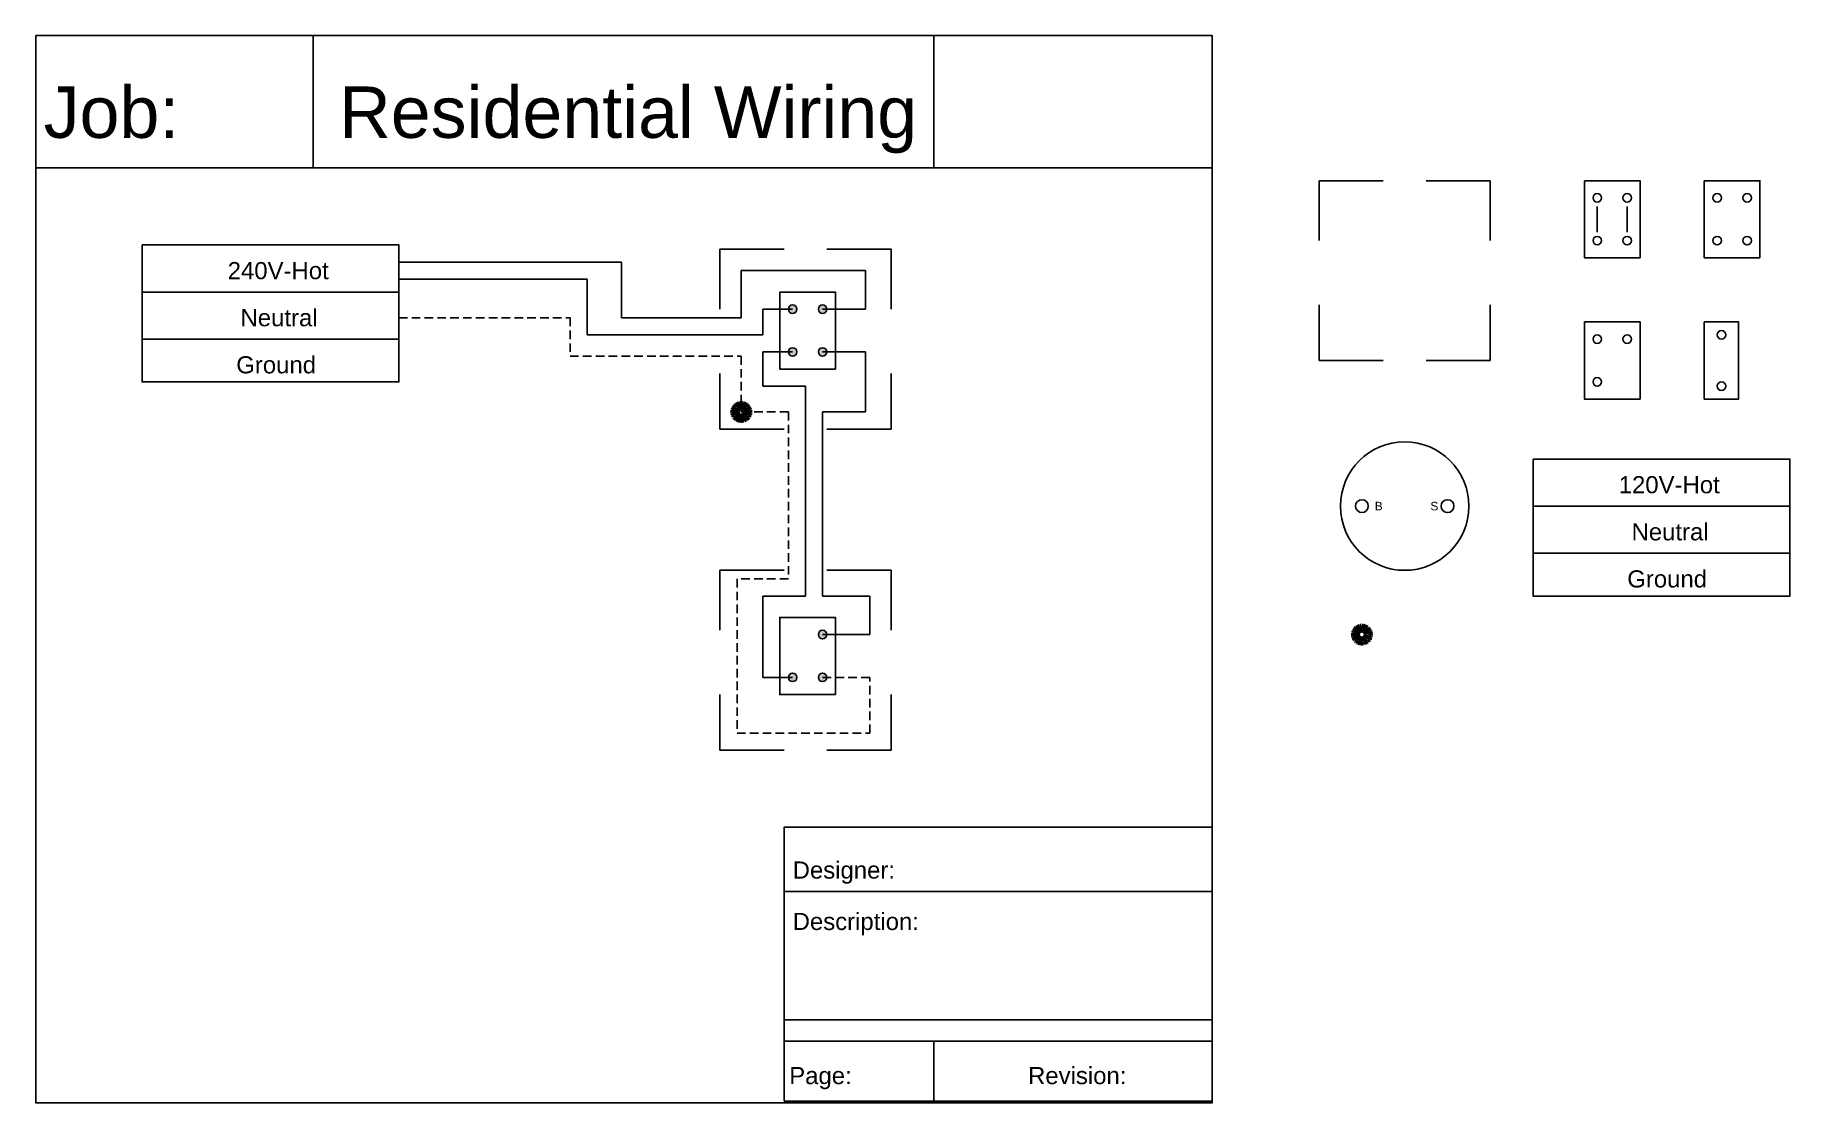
# Model space of a CAD drawing. Header units: inches. Extents: x 12 to 218, y 0 to 125.
import ezdxf

# ---------------------------------------------------------------- set-up
doc = ezdxf.new("R2010")
doc.units = ezdxf.units.IN
doc.header["$MEASUREMENT"] = 0
doc.linetypes.add('ACAD_ISO02W100', pattern=[15, 12, -3])
doc.linetypes.add('DASHEDX2', pattern=[1.5, 1, -0.5])
doc.styles.get("Standard").update_dxf_attribs({"font": 'arial.ttf'})

# ---------------------------------------------------------------- blocks, each defined once
blk = doc.blocks.new('Box')
for p, q in [((0, 0), (0, -7)), ((0, 0), (7.5, 0)), ((20, 0), (12.5, 0)), ((20, 0), (20, -7)), ((0, -21), (0, -14.5)), ((20, -21), (20, -14.5)), ((0, -21), (7.5, -21)), ((20, -21), (12.5, -21))]:
    blk.add_line(p, q)
blk = doc.blocks.new('DUP')
for p, q in [((1.5, -3), (1.5, -6)), ((5, -3), (5, -6)), ((1.5, -6), (1.5, -6))]:
    blk.add_line(p, q)
blk.add_lwpolyline([(0, 0), (6.5, 0), (6.5, -9), (0, -9)], close=True)
for centre in [(1.5, -2), (5, -2), (1.5, -7), (5, -7)]:
    blk.add_circle(centre, 0.5)
blk = doc.blocks.new('Four-Way')
blk.add_lwpolyline([(0, 0), (6.5, 0), (6.5, -9), (0, -9)], close=True)
for centre in [(1.5, -2), (5, -2), (1.5, -7), (5, -7)]:
    blk.add_circle(centre, 0.5)
blk = doc.blocks.new('Three-Way')
blk.add_lwpolyline([(0, 0), (6.5, 0), (6.5, -9), (0, -9)], close=True)
for centre in [(1.5, -2), (5, -2), (1.5, -7)]:
    blk.add_circle(centre, 0.5)
blk = doc.blocks.new('Switch')
blk.add_lwpolyline([(0, 0), (4, 0), (4, -9), (0, -9)], close=True)
for centre in [(2, -1.5), (2, -7.5)]:
    blk.add_circle(centre, 0.5)
blk = doc.blocks.new('Lamp')
for centre, radius in [((9.5, -7.5), 7.5), ((4.5, -7.5), 0.75), ((14.5, -7.5), 0.75)]:
    blk.add_circle(centre, radius)
at = {"char_height": 1, "attachment_point": 1}
for s, insert in [('B', (6, -7)), ('S', (12.5, -7))]:
    blk.add_mtext_dynamic_manual_height_columns(s, width=2, gutter_width=1, heights=[0], dxfattribs=dict(at, insert=insert))
blk = doc.blocks.new('1P-SRV')
for p, q in [((0, -5.5), (30, -5.5)), ((0, -11), (30, -11))]:
    blk.add_line(p, q)
blk.add_lwpolyline([(0, 0), (30, 0), (30, -16), (0, -16)], close=True)
at = {"char_height": 2, "attachment_point": 1}
for s, insert in [('120V-Hot', (10, -2)), ('Neutral', (11.5, -7.5)), ('Ground', (11, -13))]:
    blk.add_mtext_dynamic_manual_height_columns(s, width=30, gutter_width=1, heights=[0], dxfattribs=dict(at, insert=insert))
blk = doc.blocks.new('Nut')
at = {"linetype": 'ACAD_ISO02W100', "lineweight": 211}
blk.add_circle((-6.5, 5), 1, dxfattribs=at)
at = {"lineweight": 106}
blk.add_circle((-6.5, 5), 0.5, dxfattribs=at)

msp = doc.modelspace()

# ---------------------------------------------------------------- hatches: boundary and pattern name
at = {"true_color": 0x000000}
h = msp.add_hatch(color=18, dxfattribs=at)
h.dxf.hatch_style = 1
h.paths.add_polyline_path([(101.5, 93, 1), (100.5, 93, 1)])
h.paths.add_polyline_path([(101.5, 88, 1), (100.5, 88, 1)])
h.paths.add_polyline_path([(101.5, 50, 1), (100.5, 50, 1)])
h = msp.add_hatch(color=1)
h.dxf.hatch_style = 1
h.paths.add_polyline_path([(105, 93, 1), (104, 93, 1)])
h.paths.add_polyline_path([(105, 88, 1), (104, 88, 1)])
h.paths.add_polyline_path([(105, 55, 1), (104, 55, 1)])
h = msp.add_hatch(color=256)
h.dxf.hatch_style = 1
h.paths.add_polyline_path([(95.5, 81, 1), (94.5, 81, 1)])
h.paths.add_polyline_path([(105, 50, 1), (104, 50, 1)])

# ---------------------------------------------------------------- linework, layer by layer
for p, q in [((45, 125), (45, 109.5)), ((117.5, 125), (117.5, 109.5)), ((12.5, 109.5), (150, 109.5)), ((25, 95), (55, 95)), ((25, 89.5), (55, 89.5)), ((100, 25), (150, 25)), ((100, 10), (150, 10)), ((100, 7.5), (150, 7.5)), ((117.5, 7.5), (117.5, 0.5))]:
    msp.add_line(p, q)
at = {"color": 1}
for p, q in [((55, 98.5), (81, 98.5)), ((81, 98.5), (81, 92)), ((95, 92), (95, 97.5)), ((95, 97.5), (109.5, 97.5)), ((109.5, 97.5), (109.5, 93)), ((109.5, 93), (104.5, 93)), ((81, 92), (95, 92)), ((104.5, 88), (109.5, 88)), ((109.5, 88), (109.5, 81)), ((109.5, 81), (104.5, 81)), ((104.5, 81), (104.5, 59.5)), ((104.5, 59.5), (110, 59.5)), ((110, 59.5), (110, 55)), ((110, 55), (104.5, 55))]:
    msp.add_line(p, q, dxfattribs=at)
at = {"color": 18, "true_color": 0x000000}
for p, q in [((55, 96.5), (77, 96.5)), ((77, 96.5), (77, 90)), ((97.5, 90), (97.5, 93)), ((97.5, 93), (101, 93)), ((77, 90), (97.5, 90)), ((101, 88), (97.5, 88)), ((97.5, 88), (97.5, 84)), ((97.5, 84), (102.5, 84)), ((102.5, 84), (102.5, 59.5)), ((102.5, 59.5), (97.5, 59.5)), ((97.5, 59.5), (97.5, 50)), ((97.5, 50), (101, 50))]:
    msp.add_line(p, q, dxfattribs=at)
at = {"linetype": 'DASHEDX2'}
for p, q in [((55, 92), (75, 92)), ((75, 92), (75, 87.5)), ((75, 87.5), (95, 87.5)), ((95, 87.5), (95, 81)), ((95, 81), (100.5, 81)), ((100.5, 81), (100.5, 61.5)), ((100.5, 61.5), (94.5, 61.5)), ((94.5, 61.5), (94.5, 43.5)), ((110, 50), (104.5, 50)), ((110, 43.5), (110, 50)), ((94.5, 43.5), (110, 43.5))]:
    msp.add_line(p, q, dxfattribs=at)
for points in [[(12.6, 124.96), (150, 124.96), (150, 0.31), (12.6, 0.31)], [(25, 100.5), (55, 100.5), (55, 84.5), (25, 84.5)], [(100, 0.5), (150, 0.5), (150, 32.5), (100, 32.5)]]:
    msp.add_lwpolyline(points, close=True)

# ---------------------------------------------------------------- block references
for name, p in [('Box', (162.5, 108)), ('DUP', (193.5, 108)), ('Four-Way', (207.5, 108)), ('Box', (92.5, 100)), ('Four-Way', (99.5, 95)), ('Three-Way', (193.5, 91.5)), ('Switch', (207.5, 91.5)), ('Nut', (101.5, 76)), ('Lamp', (163, 77.5)), ('1P-SRV', (187.5, 75.5)), ('Box', (92.5, 62.5)), ('Nut', (174, 50))]:
    msp.add_blockref(name, p)
at = {"rotation": 180}
msp.add_blockref('Three-Way', (106, 48), dxfattribs=at)

# ---------------------------------------------------------------- texts
at = {"attachment_point": 1}
for s, width, insert, char_height in [('Job:', 30, (13.5, 119), 6), ('Residential Wiring', 77.9684, (48, 119), 6), ('240V-Hot', 30, (35, 98.5), 2), ('Neutral', 30, (36.5, 93), 2), ('Ground', 30, (36, 87.5), 2), ('Designer: ', 50, (101, 28.5), 2), ('Description:', 50, (101, 22.5), 2), ('\\pxqc;Page:', 17.5, (95.5, 4.5), 2), ('Revision:', 32.5, (128.5, 4.5), 2)]:
    msp.add_mtext_dynamic_manual_height_columns(s, width=width, gutter_width=1, heights=[0], dxfattribs=dict(at, insert=insert, char_height=char_height))

doc.saveas('drawing.dxf')
